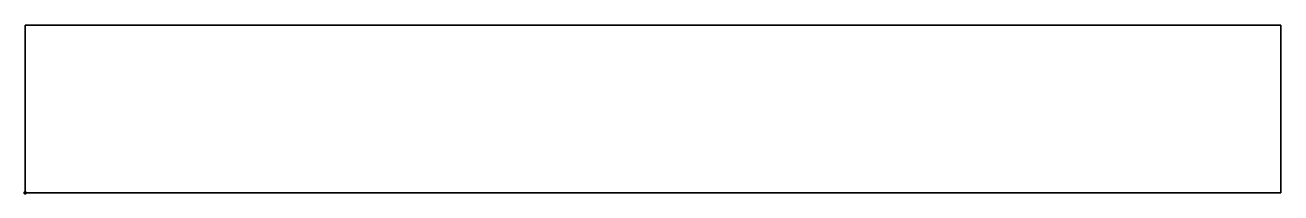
# Model space of a CAD drawing. Header units: millimetres. Extents: x 0 to 150, y 0 to 20.
import ezdxf

# ---------------------------------------------------------------- set-up
doc = ezdxf.new("R2010")
doc.units = ezdxf.units.MM
doc.layers.add('1', color=7, linetype='Continuous', true_color=0xffffff)
doc.layers.add('61', color=7, linetype='Continuous', true_color=0xffffff)

msp = doc.modelspace()

# ---------------------------------------------------------------- linework, layer by layer
at = {"layer": '1', "color": 252, "linetype": 'Continuous', "lineweight": 35}
for p, q in [((0, 20), (50, 20)), ((0, 0), (0, 20)), ((50, 20), (150, 20)), ((150, 20), (150, 0)), ((150, 0), (0, 0))]:
    msp.add_line(p, q, dxfattribs=at)
at = {"layer": '61', "color": 23, "linetype": 'Continuous', "lineweight": 70}
msp.add_point((0, 0), dxfattribs=at)

doc.saveas('drawing.dxf')
